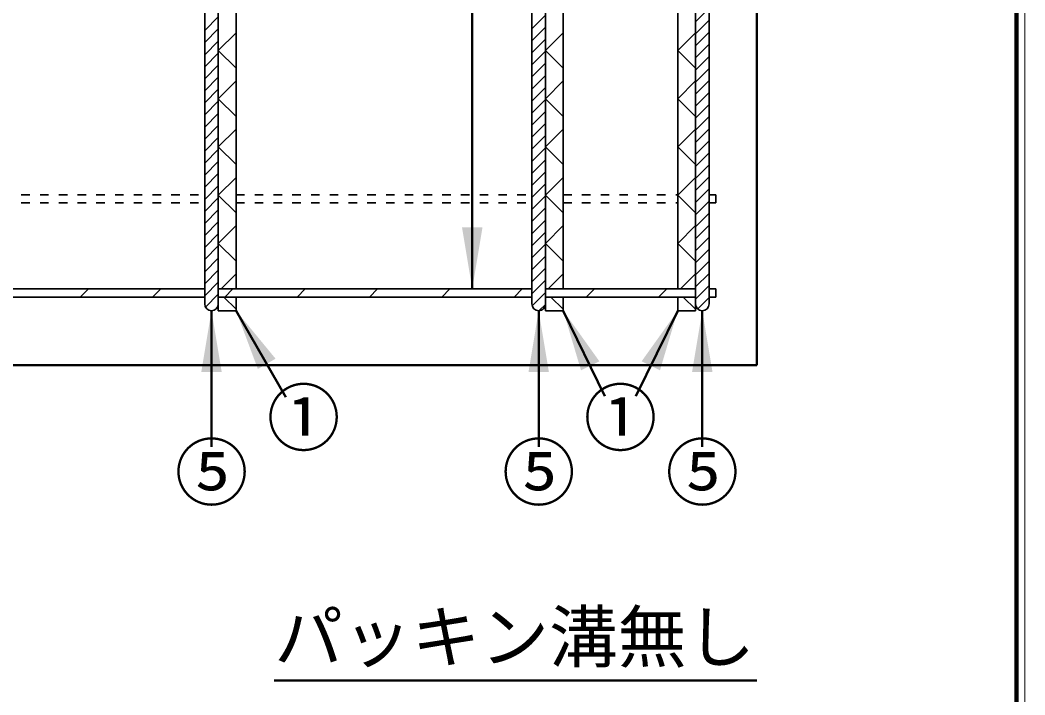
# Model space of a CAD drawing. Units: millimetres, scale not verified. Extents: x 100 to 4105, y 100 to 2870.
# Drawn here: x 3515 to 4105, y 1727 to 2123 of the extents above; entities that cross this region are included whole.
import ezdxf
from ezdxf.enums import TextEntityAlignment as Align

# ---------------------------------------------------------------- set-up
doc = ezdxf.new("R2010")
doc.units = ezdxf.units.MM
doc.header["$LTSCALE"] = 5
doc.linetypes.add('USER2', pattern=[2.2, 1, -1.2])
doc.layers.add('V-nasSTD', color=7, linetype='Continuous', lineweight=50)
doc.styles.add('ＭＳ ゴシック', font='')
doc.styles.get('ＭＳ ゴシック').set_extended_font_data('MS Gothic')

msp = doc.modelspace()

# ---------------------------------------------------------------- hatches: boundary and pattern name
at = {"layer": 'V-nasSTD'}
for points in [[(3786.677, 2001.067), (3780.677, 1965.067), (3774.677, 2001.067)], [(3633.677, 1916.267), (3627.677, 1952.267), (3621.677, 1916.267)], [(3665.273, 1924.09), (3642.077, 1952.267), (3654.881, 1918.09)], [(3825.677, 1916.267), (3819.677, 1952.267), (3813.677, 1916.267)], [(3834.077, 1952.267), (3844.507, 1917.293), (3849.897, 1919.93), (3855.287, 1922.566)], [(3885.457, 1919.93), (3880.067, 1922.566), (3901.277, 1952.267), (3890.846, 1917.293)], [(3921.677, 1916.267), (3915.677, 1952.267), (3909.677, 1916.267)]]:
    msp.add_hatch(color=256, dxfattribs=at).paths.add_polyline_path(points)

# ---------------------------------------------------------------- linework, layer by layer
at = {"layer": 'V-nasSTD', "lineweight": 100}
msp.add_line((4100, 105), (4100, 2865), dxfattribs=at)
at = {"layer": 'V-nasSTD'}
for p, q in [((3780.677, 2567.467), (3780.677, 1965.067)), ((3947.677, 1920.267), (3947.677, 2544.267)), ((3627.677, 1872.317), (3627.677, 1952.267)), ((3671.367, 1901.536), (3642.077, 1952.267)), ((3819.677, 1872.317), (3819.677, 1952.267)), ((3858.576, 1902.189), (3834.077, 1952.267)), ((3876.778, 1902.189), (3901.277, 1952.267)), ((3915.677, 1872.317), (3915.677, 1952.267)), ((2347.677, 1920.267), (3947.677, 1920.267)), ((3664.469, 1735.375), (3947.677, 1735.375))]:
    msp.add_line(p, q, dxfattribs=at)
at = {"layer": 'V-nasSTD', "lineweight": 35}
for p, q in [((3623.677, 2508.267), (3623.677, 1956.267)), ((3631.677, 2508.267), (3631.677, 1956.267)), ((3815.677, 2508.267), (3815.677, 1956.267)), ((3823.677, 2508.267), (3823.677, 1956.267)), ((3911.677, 2508.267), (3911.677, 1956.267)), ((3919.677, 2508.267), (3919.677, 1956.267)), ((3642.077, 2137.867), (3642.077, 1965.067)), ((3834.077, 2137.867), (3834.077, 1965.067)), ((3901.277, 2137.867), (3901.277, 1965.067)), ((3919.677, 2129.723), (3911.677, 2121.723)), ((3631.677, 2124.566), (3623.677, 2116.566)), ((3823.677, 2125.647), (3815.677, 2117.647)), ((3631.677, 2117.495), (3623.677, 2109.495)), ((3823.677, 2118.576), (3815.677, 2110.576)), ((3919.677, 2122.652), (3911.677, 2114.652)), ((3642.077, 2115.289), (3631.677, 2104.889)), ((3823.677, 2111.505), (3815.677, 2103.505)), ((3834.077, 2115.289), (3823.677, 2104.889)), ((3911.677, 2115.289), (3901.277, 2104.889)), ((3919.677, 2115.581), (3911.677, 2107.581)), ((3631.677, 2110.424), (3623.677, 2102.424)), ((3919.677, 2108.51), (3911.677, 2100.51)), ((3631.677, 2103.353), (3623.677, 2095.353)), ((3642.077, 2094.489), (3631.677, 2104.889)), ((3823.677, 2104.434), (3815.677, 2096.434)), ((3834.077, 2094.489), (3823.677, 2104.889)), ((3911.677, 2094.489), (3901.277, 2104.889)), ((3919.677, 2101.439), (3911.677, 2093.439)), ((3631.677, 2096.282), (3623.677, 2088.282)), ((3823.677, 2097.363), (3815.677, 2089.363)), ((3919.677, 2094.368), (3911.677, 2086.368)), ((3631.677, 2089.211), (3623.677, 2081.211)), ((3823.677, 2090.292), (3815.677, 2082.292)), ((3631.677, 2082.14), (3623.677, 2074.14)), ((3642.077, 2087.004), (3631.677, 2076.604)), ((3823.677, 2083.221), (3815.677, 2075.221)), ((3834.077, 2087.004), (3823.677, 2076.604)), ((3911.677, 2087.004), (3901.277, 2076.604)), ((3919.677, 2087.297), (3911.677, 2079.297)), ((3642.077, 2066.204), (3631.677, 2076.604)), ((3823.677, 2076.15), (3815.677, 2068.15)), ((3834.077, 2066.204), (3823.677, 2076.604)), ((3911.677, 2066.204), (3901.277, 2076.604)), ((3919.677, 2080.226), (3911.677, 2072.226)), ((3631.677, 2075.069), (3623.677, 2067.069)), ((3919.677, 2073.155), (3911.677, 2065.155)), ((3631.677, 2067.998), (3623.677, 2059.998)), ((3823.677, 2069.079), (3815.677, 2061.079)), ((3919.677, 2066.084), (3911.677, 2058.084)), ((3631.677, 2060.927), (3623.677, 2052.927)), ((3642.077, 2058.72), (3631.677, 2048.32)), ((3823.677, 2062.008), (3815.677, 2054.008)), ((3834.077, 2058.72), (3823.677, 2048.32)), ((3911.677, 2058.72), (3901.277, 2048.32)), ((3919.677, 2059.013), (3911.677, 2051.013)), ((3631.677, 2053.855), (3623.677, 2045.855)), ((3823.677, 2054.937), (3815.677, 2046.937)), ((3631.677, 2046.784), (3623.677, 2038.784)), ((3642.077, 2037.92), (3631.677, 2048.32)), ((3823.677, 2047.866), (3815.677, 2039.866)), ((3834.077, 2037.92), (3823.677, 2048.32)), ((3911.677, 2037.92), (3901.277, 2048.32)), ((3919.677, 2051.942), (3911.677, 2043.942)), ((3823.677, 2040.795), (3815.677, 2032.795)), ((3919.677, 2044.871), (3911.677, 2036.871)), ((3631.677, 2039.713), (3623.677, 2031.713)), ((3919.677, 2037.8), (3911.677, 2029.8)), ((3631.677, 2032.642), (3623.677, 2024.642)), ((3642.077, 2030.436), (3631.677, 2020.036)), ((3823.677, 2033.723), (3815.677, 2025.723)), ((3834.077, 2030.436), (3823.677, 2020.036)), ((3911.677, 2030.436), (3901.277, 2020.036)), ((3919.677, 2030.728), (3911.677, 2022.728)), ((3631.677, 2025.571), (3623.677, 2017.571)), ((3823.677, 2026.652), (3815.677, 2018.652)), ((3919.677, 2023.657), (3911.677, 2015.657)), ((3631.677, 2018.5), (3623.677, 2010.5)), ((3642.077, 2009.636), (3631.677, 2020.036)), ((3823.677, 2019.581), (3815.677, 2011.581)), ((3834.077, 2009.636), (3823.677, 2020.036)), ((3911.677, 2009.636), (3901.277, 2020.036)), ((3631.677, 2011.429), (3623.677, 2003.429)), ((3823.677, 2012.51), (3815.677, 2004.51)), ((3919.677, 2016.586), (3911.677, 2008.586)), ((3823.677, 2005.439), (3815.677, 1997.439)), ((3919.677, 2009.515), (3911.677, 2001.515)), ((3631.677, 2004.358), (3623.677, 1996.358)), ((3642.077, 2002.152), (3631.677, 1991.752)), ((3834.077, 2002.152), (3823.677, 1991.752)), ((3911.677, 2002.152), (3901.277, 1991.752)), ((3919.677, 2002.444), (3911.677, 1994.444)), ((3631.677, 1997.287), (3623.677, 1989.287)), ((3823.677, 1998.368), (3815.677, 1990.368)), ((3919.677, 1995.373), (3911.677, 1987.373)), ((3631.677, 1990.216), (3623.677, 1982.216)), ((3642.077, 1981.352), (3631.677, 1991.752)), ((3823.677, 1991.297), (3815.677, 1983.297)), ((3834.077, 1981.352), (3823.677, 1991.752)), ((3911.677, 1981.352), (3901.277, 1991.752)), ((3919.677, 1988.302), (3911.677, 1980.302)), ((3631.677, 1983.145), (3623.677, 1975.145)), ((3823.677, 1984.226), (3815.677, 1976.226)), ((3919.677, 1981.231), (3911.677, 1973.231)), ((3631.677, 1976.074), (3623.677, 1968.074)), ((3823.677, 1977.155), (3815.677, 1969.155)), ((3633.277, 1965.067), (3642.077, 1973.867)), ((3823.677, 1970.084), (3815.677, 1962.084)), ((3834.077, 1973.867), (3825.277, 1965.067)), ((3902.877, 1965.067), (3911.677, 1973.867)), ((3919.677, 1974.16), (3911.677, 1966.16)), ((3439.677, 1965.067), (3623.677, 1965.067)), ((3550.631, 1960.267), (3555.431, 1965.067)), ((3593.057, 1960.267), (3597.857, 1965.067)), ((3631.677, 1969.003), (3623.677, 1961.003)), ((3631.677, 1965.067), (3815.677, 1965.067)), ((3640.284, 1965.067), (3635.484, 1960.267)), ((3677.91, 1960.267), (3682.71, 1965.067)), ((3720.337, 1960.267), (3725.137, 1965.067)), ((3762.763, 1960.267), (3767.563, 1965.067)), ((3805.189, 1960.267), (3809.989, 1965.067)), ((3823.677, 1965.067), (3911.677, 1965.067)), ((3847.616, 1960.267), (3852.416, 1965.067)), ((3890.042, 1960.267), (3894.842, 1965.067)), ((3919.677, 1967.089), (3911.677, 1959.089)), ((3923.677, 1965.067), (3919.677, 1965.067)), ((3923.677, 1965.067), (3923.677, 1960.267)), ((3439.677, 1960.267), (3623.677, 1960.267)), ((3631.677, 1961.932), (3624.141, 1954.396)), ((3631.677, 1960.267), (3815.677, 1960.267)), ((3642.077, 1953.067), (3634.877, 1960.267)), ((3642.077, 1960.267), (3642.077, 1952.267)), ((3823.677, 1963.013), (3815.831, 1955.167)), ((3823.677, 1960.267), (3911.677, 1960.267)), ((3834.077, 1953.067), (3826.877, 1960.267)), ((3834.077, 1960.267), (3834.077, 1952.267)), ((3901.277, 1960.267), (3901.277, 1952.267)), ((3911.677, 1953.067), (3904.477, 1960.267)), ((3919.677, 1960.018), (3912.976, 1953.317)), ((3919.677, 1960.267), (3923.677, 1960.267)), ((3629.549, 1952.732), (3631.212, 1954.396)), ((3631.677, 1952.267), (3631.677, 1956.267)), ((3631.677, 1952.267), (3642.077, 1952.267)), ((3820.017, 1952.282), (3823.662, 1955.927)), ((3823.677, 1952.267), (3823.677, 1956.267)), ((3823.677, 1952.267), (3834.077, 1952.267)), ((3911.677, 1952.267), (3901.277, 1952.267)), ((3911.677, 1952.267), (3911.677, 1956.267))]:
    msp.add_line(p, q, dxfattribs=at)
at = {"layer": 'V-nasSTD', "linetype": 'USER2', "lineweight": 35}
for p, q in [((3450.077, 2020.283), (3623.677, 2020.283)), ((3642.077, 2020.283), (3815.677, 2020.283)), ((3834.077, 2020.283), (3901.277, 2020.283)), ((3923.677, 2020.283), (3919.677, 2020.283)), ((3923.677, 2020.283), (3923.677, 2015.483)), ((3450.077, 2015.483), (3623.677, 2015.483)), ((3642.077, 2015.483), (3815.677, 2015.483)), ((3834.077, 2015.483), (3901.277, 2015.483)), ((3919.677, 2015.483), (3923.677, 2015.483))]:
    msp.add_line(p, q, dxfattribs=at)
at = {"layer": 'V-nasSTD', "lineweight": 13}
msp.add_lwpolyline([(100, 100), (100, 2870), (4105, 2870), (4105, 100)], close=True, dxfattribs=at)
at = {"layer": 'V-nasSTD', "lineweight": 35}
for centre in [(3627.677, 1956.267), (3819.677, 1956.267), (3915.677, 1956.267)]:
    msp.add_arc(centre, 4, 180, 0, dxfattribs=at)

# ---------------------------------------------------------------- texts
at = {"layer": 'V-nasSTD', "style": 'ＭＳ ゴシック'}
for s, height, p in [('①', 31.67, (3660.13, 1905.186)), ('①', 31.67, (3846.054, 1905.186)), ('⑤', 31.67, (3606.113, 1873.167)), ('⑤', 31.67, (3798.113, 1873.167)), ('⑤', 31.67, (3894.113, 1873.167)), ('パッキン溝無し', 29.56, (3664.469, 1775.695))]:
    msp.add_text(s, height=height, dxfattribs=at).set_placement(p, align=Align.TOP_LEFT)

doc.saveas('drawing.dxf')
